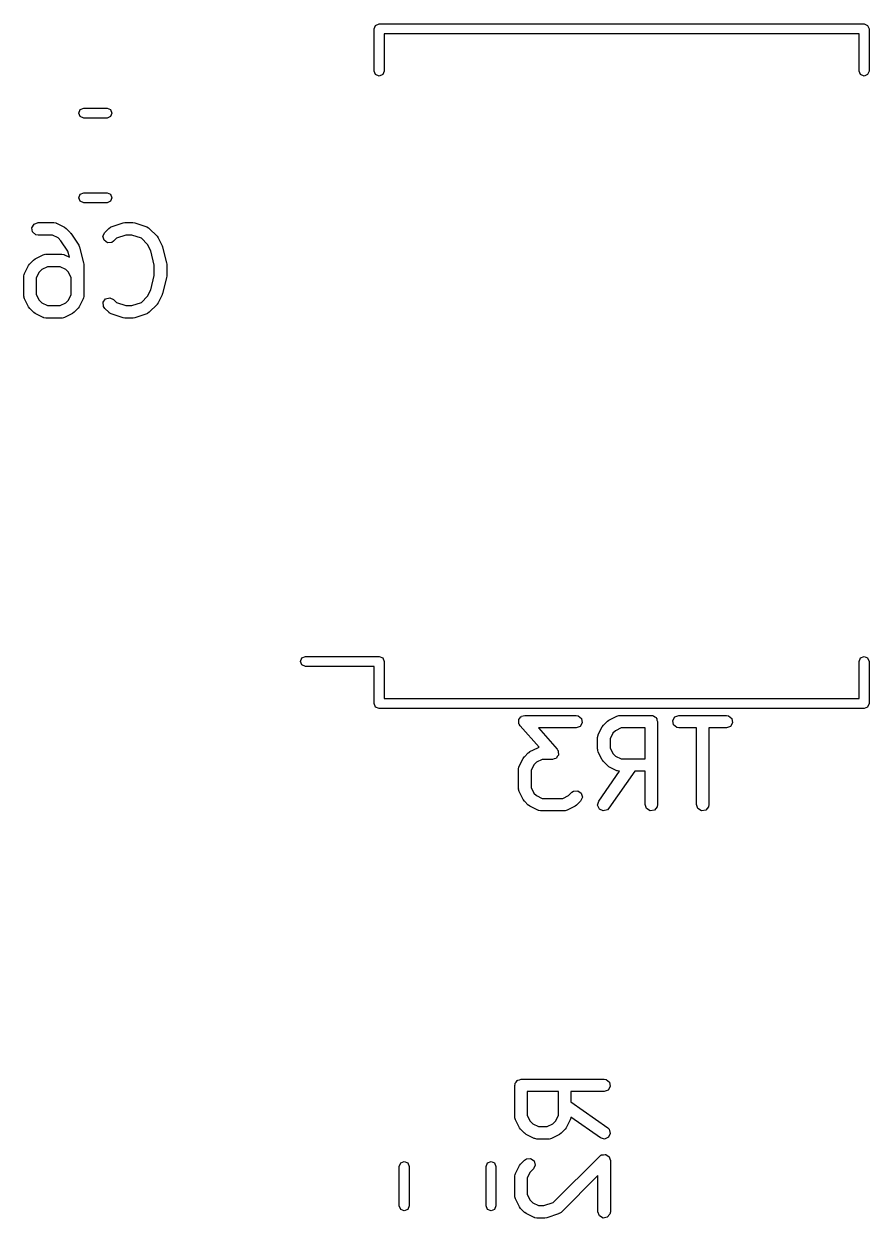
# Model space of a CAD drawing. Extents: x 4.56 to 9.29, y -6.2 to -0.8.
# Drawn here: x 5.709 to 6.11, y -3.513 to -2.946 of the extents above; entities that cross this region are included whole.
import ezdxf

# ---------------------------------------------------------------- set-up
doc = ezdxf.new("R2010")
doc.units = 0
doc.header["$MEASUREMENT"] = 0
doc.layers.add('BLACK', color=7, linetype='CONTINUOUS')

msp = doc.modelspace()

# ---------------------------------------------------------------- linework, layer by layer
at = {"layer": 'BLACK', "linetype": 'CONTINUOUS'}
for p, q in [((5.87516, -2.94866), (5.87585, -2.94699)), ((5.87516, -2.96866), (5.87516, -2.94866)), ((5.87585, -2.94699), (5.87752, -2.9463)), ((5.87752, -2.9463), (6.10752, -2.9463)), ((6.10752, -2.9463), (6.10919, -2.94699)), ((6.10919, -2.94699), (6.10988, -2.94866)), ((6.10988, -2.94866), (6.10988, -2.96866)), ((6.10516, -2.95102), (5.87988, -2.95102)), ((5.87988, -2.95102), (5.87988, -2.96866)), ((6.10516, -2.96866), (6.10516, -2.95102)), ((5.87585, -2.97033), (5.87516, -2.96866)), ((5.87752, -2.97102), (5.87585, -2.97033)), ((5.87919, -2.97033), (5.87752, -2.97102)), ((5.87988, -2.96866), (5.87919, -2.97033)), ((6.10585, -2.97033), (6.10516, -2.96866)), ((6.10752, -2.97102), (6.10585, -2.97033)), ((6.10919, -2.97033), (6.10752, -2.97102)), ((6.10988, -2.96866), (6.10919, -2.97033)), ((5.73502, -2.98858), (5.73571, -2.98691)), ((5.73571, -2.99025), (5.73502, -2.98858)), ((5.73571, -2.98691), (5.73738, -2.98622)), ((5.73738, -2.99094), (5.73571, -2.99025)), ((5.73738, -2.98622), (5.74845, -2.98622)), ((5.74845, -2.98622), (5.75012, -2.98691)), ((5.75012, -2.99025), (5.74845, -2.99094)), ((5.75012, -2.98691), (5.75081, -2.98858)), ((5.75081, -2.98858), (5.75012, -2.99025)), ((5.74845, -2.99094), (5.73738, -2.99094)), ((5.73502, -3.02874), (5.73571, -3.02707)), ((5.73571, -3.03041), (5.73502, -3.02874)), ((5.73571, -3.02707), (5.73738, -3.02638)), ((5.73738, -3.02638), (5.74845, -3.02638)), ((5.74845, -3.02638), (5.75012, -3.02707)), ((5.75012, -3.02707), (5.75081, -3.02874)), ((5.75081, -3.02874), (5.75012, -3.03041)), ((5.73738, -3.0311), (5.73571, -3.03041)), ((5.74845, -3.0311), (5.73738, -3.0311)), ((5.75012, -3.03041), (5.74845, -3.0311)), ((5.71282, -3.04298), (5.71383, -3.04123)), ((5.71383, -3.04123), (5.71573, -3.04054)), ((5.71573, -3.04054), (5.72323, -3.04054)), ((5.72323, -3.04054), (5.72424, -3.04072)), ((5.72424, -3.04072), (5.72437, -3.04084)), ((5.72437, -3.04084), (5.72455, -3.04086)), ((5.72455, -3.04086), (5.7283, -3.04273)), ((5.75042, -3.04257), (5.75604, -3.0407)), ((5.75604, -3.0407), (5.75691, -3.04057)), ((5.75691, -3.04057), (5.75697, -3.04054)), ((5.75697, -3.04054), (5.76072, -3.04054)), ((5.76072, -3.04054), (5.76159, -3.0407)), ((5.76159, -3.0407), (5.76166, -3.0407)), ((5.76166, -3.0407), (5.76728, -3.04257)), ((5.71317, -3.04497), (5.71282, -3.04298)), ((5.71472, -3.04627), (5.71317, -3.04497)), ((5.71573, -3.04645), (5.71472, -3.04627)), ((5.72253, -3.04645), (5.71573, -3.04645)), ((5.72523, -3.0478), (5.72253, -3.04645)), ((5.7283, -3.04273), (5.72901, -3.04326)), ((5.72901, -3.04326), (5.72907, -3.04328)), ((5.72907, -3.04328), (5.73094, -3.04516)), ((5.73094, -3.04516), (5.7312, -3.04553)), ((5.7312, -3.04553), (5.73131, -3.04561)), ((5.73131, -3.04561), (5.73506, -3.05123)), ((5.74653, -3.04699), (5.74739, -3.04516)), ((5.74706, -3.04894), (5.74653, -3.04699)), ((5.74739, -3.04516), (5.74926, -3.04328)), ((5.74926, -3.04328), (5.7501, -3.0427)), ((5.7501, -3.0427), (5.75028, -3.04268)), ((5.75028, -3.04268), (5.75042, -3.04257)), ((5.75745, -3.04645), (5.75294, -3.04795)), ((5.76024, -3.04645), (5.75745, -3.04645)), ((5.76475, -3.04795), (5.76024, -3.04645)), ((5.76728, -3.04257), (5.76818, -3.04306)), ((5.76818, -3.04306), (5.76828, -3.04321)), ((5.76828, -3.04321), (5.76844, -3.04328)), ((5.76844, -3.04328), (5.77219, -3.04703)), ((5.72656, -3.04913), (5.72523, -3.0478)), ((5.72986, -3.05408), (5.72656, -3.04913)), ((5.73506, -3.05123), (5.73546, -3.05214)), ((5.73546, -3.05214), (5.73547, -3.05215)), ((5.73547, -3.05215), (5.73734, -3.05965)), ((5.74871, -3.0501), (5.74706, -3.04894)), ((5.75072, -3.04992), (5.74871, -3.0501)), ((5.75156, -3.04933), (5.75072, -3.04992)), ((5.75294, -3.04795), (5.75156, -3.04933)), ((5.76767, -3.05087), (5.76475, -3.04795)), ((5.76919, -3.0539), (5.76767, -3.05087)), ((5.77219, -3.04703), (5.77269, -3.04776)), ((5.77269, -3.04776), (5.77274, -3.0478)), ((5.77274, -3.0478), (5.77461, -3.05155)), ((5.77461, -3.05155), (5.77476, -3.05204)), ((5.77476, -3.05204), (5.77484, -3.05215)), ((5.77484, -3.05215), (5.77671, -3.05965)), ((5.71177, -3.06016), (5.71364, -3.05828)), ((5.71364, -3.05828), (5.71436, -3.05778)), ((5.71436, -3.05778), (5.71441, -3.05773)), ((5.71441, -3.05773), (5.71816, -3.05585)), ((5.71816, -3.05585), (5.71914, -3.05556)), ((5.71914, -3.05556), (5.71931, -3.0556)), ((5.71931, -3.0556), (5.71948, -3.05554)), ((5.71948, -3.05554), (5.72698, -3.05554)), ((5.72698, -3.05554), (5.72799, -3.05572)), ((5.72799, -3.05572), (5.72812, -3.05583)), ((5.72812, -3.05583), (5.7283, -3.05585)), ((5.7283, -3.05585), (5.73059, -3.057)), ((5.73059, -3.057), (5.72986, -3.05408)), ((5.77089, -3.06073), (5.76919, -3.0539)), ((5.70934, -3.06467), (5.71121, -3.06092)), ((5.71121, -3.06092), (5.71174, -3.06021)), ((5.71174, -3.06021), (5.71177, -3.06016)), ((5.71628, -3.06399), (5.71493, -3.06669)), ((5.71748, -3.0628), (5.71628, -3.06399)), ((5.72018, -3.06145), (5.71748, -3.0628)), ((5.72628, -3.06145), (5.72018, -3.06145)), ((5.72898, -3.0628), (5.72628, -3.06145)), ((5.73018, -3.06399), (5.72898, -3.0628)), ((5.73152, -3.06669), (5.73018, -3.06399)), ((5.73734, -3.05965), (5.73738, -3.06024)), ((5.73738, -3.06024), (5.73743, -3.06037)), ((5.73743, -3.06037), (5.73743, -3.07537)), ((5.77089, -3.06563), (5.77089, -3.06073)), ((5.77671, -3.05965), (5.77675, -3.06024)), ((5.77675, -3.06024), (5.7768, -3.06037)), ((5.7768, -3.06037), (5.7768, -3.06599)), ((5.70903, -3.06599), (5.70921, -3.06498)), ((5.70903, -3.07537), (5.70903, -3.06599)), ((5.70921, -3.06498), (5.70932, -3.06485)), ((5.70932, -3.06485), (5.70934, -3.06467)), ((5.71493, -3.06669), (5.71493, -3.07467)), ((5.73152, -3.07467), (5.73152, -3.06669)), ((5.76919, -3.07246), (5.77089, -3.06563)), ((5.77671, -3.06671), (5.77484, -3.07421)), ((5.7768, -3.06599), (5.7767, -3.06657)), ((5.7767, -3.06657), (5.77671, -3.06671)), ((5.71493, -3.07467), (5.71628, -3.07737)), ((5.73018, -3.07737), (5.73152, -3.07467)), ((5.76767, -3.07549), (5.76919, -3.07246)), ((5.77461, -3.07481), (5.77274, -3.07856)), ((5.77463, -3.07467), (5.77461, -3.07481)), ((5.77484, -3.07421), (5.77463, -3.07467)), ((5.70909, -3.07553), (5.70903, -3.07537)), ((5.70905, -3.07571), (5.70909, -3.07553)), ((5.70934, -3.07669), (5.70905, -3.07571)), ((5.71121, -3.08044), (5.70934, -3.07669)), ((5.71126, -3.08048), (5.71121, -3.08044)), ((5.71177, -3.08121), (5.71126, -3.08048)), ((5.71628, -3.07737), (5.71748, -3.07857)), ((5.71748, -3.07857), (5.72018, -3.07991)), ((5.72018, -3.07991), (5.72628, -3.07991)), ((5.72628, -3.07991), (5.72898, -3.07857)), ((5.72898, -3.07857), (5.73018, -3.07737)), ((5.73524, -3.08044), (5.73472, -3.08115)), ((5.73712, -3.07669), (5.73524, -3.08044)), ((5.73714, -3.07651), (5.73712, -3.07669)), ((5.73725, -3.07638), (5.73714, -3.07651)), ((5.73743, -3.07537), (5.73725, -3.07638)), ((5.74662, -3.07835), (5.74778, -3.0767)), ((5.7468, -3.08037), (5.74662, -3.07835)), ((5.74739, -3.08121), (5.7468, -3.08037)), ((5.74778, -3.0767), (5.74973, -3.07618)), ((5.74973, -3.07618), (5.75156, -3.07703)), ((5.75156, -3.07703), (5.75294, -3.07841)), ((5.75294, -3.07841), (5.75745, -3.07991)), ((5.75745, -3.07991), (5.76024, -3.07991)), ((5.76024, -3.07991), (5.76475, -3.07841)), ((5.76475, -3.07841), (5.76767, -3.07549)), ((5.77219, -3.07933), (5.76844, -3.08308)), ((5.77221, -3.07927), (5.77219, -3.07933)), ((5.77274, -3.07856), (5.77221, -3.07927)), ((5.71364, -3.08308), (5.71177, -3.08121)), ((5.7137, -3.08311), (5.71364, -3.08308)), ((5.71441, -3.08363), (5.7137, -3.08311)), ((5.71816, -3.08551), (5.71441, -3.08363)), ((5.71833, -3.08553), (5.71816, -3.08551)), ((5.71847, -3.08564), (5.71833, -3.08553)), ((5.71948, -3.08582), (5.71847, -3.08564)), ((5.72698, -3.08582), (5.71948, -3.08582)), ((5.72714, -3.08576), (5.72698, -3.08582)), ((5.72732, -3.0858), (5.72714, -3.08576)), ((5.7283, -3.08551), (5.72732, -3.0858)), ((5.73205, -3.08363), (5.7283, -3.08551)), ((5.73209, -3.08359), (5.73205, -3.08363)), ((5.73282, -3.08308), (5.73209, -3.08359)), ((5.73469, -3.08121), (5.73282, -3.08308)), ((5.73472, -3.08115), (5.73469, -3.08121)), ((5.74926, -3.08308), (5.74739, -3.08121)), ((5.74942, -3.08315), (5.74926, -3.08308)), ((5.74951, -3.08331), (5.74942, -3.08315)), ((5.75042, -3.08379), (5.74951, -3.08331)), ((5.75604, -3.08567), (5.75042, -3.08379)), ((5.7561, -3.08567), (5.75604, -3.08567)), ((5.75697, -3.08582), (5.7561, -3.08567)), ((5.76072, -3.08582), (5.75697, -3.08582)), ((5.76078, -3.0858), (5.76072, -3.08582)), ((5.76166, -3.08567), (5.76078, -3.0858)), ((5.76728, -3.08379), (5.76166, -3.08567)), ((5.76742, -3.08368), (5.76728, -3.08379)), ((5.7676, -3.08367), (5.76742, -3.08368)), ((5.76844, -3.08308), (5.7676, -3.08367)), ((5.84016, -3.24866), (5.84085, -3.24699)), ((5.84085, -3.25033), (5.84016, -3.24866)), ((5.84085, -3.24699), (5.84252, -3.2463)), ((5.84252, -3.25102), (5.84085, -3.25033)), ((5.84252, -3.2463), (5.87752, -3.2463)), ((5.87752, -3.2463), (5.87919, -3.24699)), ((5.87919, -3.24699), (5.87988, -3.24866)), ((5.87988, -3.24866), (5.87988, -3.2663)), ((6.10516, -3.24866), (6.10585, -3.24699)), ((6.10516, -3.2663), (6.10516, -3.24866)), ((6.10585, -3.24699), (6.10752, -3.2463)), ((6.10752, -3.2463), (6.10919, -3.24699)), ((6.10919, -3.24699), (6.10988, -3.24866)), ((6.10988, -3.24866), (6.10988, -3.26866)), ((5.87516, -3.25102), (5.84252, -3.25102)), ((5.87516, -3.26866), (5.87516, -3.25102)), ((5.87988, -3.2663), (6.10516, -3.2663)), ((5.87585, -3.27033), (5.87516, -3.26866)), ((5.87752, -3.27102), (5.87585, -3.27033)), ((6.10752, -3.27102), (5.87752, -3.27102)), ((6.10919, -3.27033), (6.10752, -3.27102)), ((6.10988, -3.26866), (6.10919, -3.27033)), ((5.94368, -3.27668), (5.9438, -3.27648)), ((5.94382, -3.27747), (5.94368, -3.27668)), ((5.94379, -3.27625), (5.94429, -3.27563)), ((5.9438, -3.27648), (5.94379, -3.27625)), ((5.94383, -3.27826), (5.94382, -3.27747)), ((5.94401, -3.27855), (5.94383, -3.27826)), ((5.94403, -3.27867), (5.94401, -3.27855)), ((5.94414, -3.27876), (5.94403, -3.27867)), ((5.94437, -3.27914), (5.94414, -3.27876)), ((5.94429, -3.27563), (5.94469, -3.27494)), ((5.95333, -3.28939), (5.94437, -3.27914)), ((5.94469, -3.27494), (5.94491, -3.27486)), ((5.94491, -3.27486), (5.94506, -3.27467)), ((5.94506, -3.27467), (5.94584, -3.27452)), ((5.94584, -3.27452), (5.94659, -3.27424)), ((5.94659, -3.27424), (5.97096, -3.27424)), ((5.97096, -3.27424), (5.97197, -3.27442)), ((5.97197, -3.27442), (5.97352, -3.27572)), ((5.97387, -3.27771), (5.97286, -3.27946)), ((5.97352, -3.27572), (5.97387, -3.27771)), ((5.98332, -3.27963), (5.98384, -3.27892)), ((5.98384, -3.27892), (5.98387, -3.27886)), ((5.98387, -3.27886), (5.98574, -3.27698)), ((5.98574, -3.27698), (5.98647, -3.27648)), ((5.98647, -3.27648), (5.98651, -3.27643)), ((5.98651, -3.27643), (5.99026, -3.27456)), ((5.99026, -3.27456), (5.99124, -3.27426)), ((5.99124, -3.27426), (5.99142, -3.27431)), ((5.99142, -3.27431), (5.99158, -3.27424)), ((5.99158, -3.27424), (6.00658, -3.27424)), ((6.00658, -3.27424), (6.00696, -3.27431)), ((6.00696, -3.27431), (6.00709, -3.27429)), ((6.00709, -3.27429), (6.00721, -3.27436)), ((6.00721, -3.27436), (6.00759, -3.27442)), ((6.00759, -3.27442), (6.00818, -3.27492)), ((6.00818, -3.27492), (6.00884, -3.2753)), ((6.00884, -3.2753), (6.00893, -3.27555)), ((6.00893, -3.27555), (6.00914, -3.27572)), ((6.00914, -3.27572), (6.00927, -3.27648)), ((6.00927, -3.27648), (6.00953, -3.2772)), ((6.00953, -3.2772), (6.00953, -3.31657)), ((6.0168, -3.27668), (6.01781, -3.27494)), ((6.01715, -3.27867), (6.0168, -3.27668)), ((6.01869, -3.27997), (6.01715, -3.27867)), ((6.01781, -3.27494), (6.0197, -3.27424)), ((6.0197, -3.27424), (6.0422, -3.27424)), ((6.0422, -3.27424), (6.04321, -3.27442)), ((6.04321, -3.27442), (6.04476, -3.27572)), ((6.04511, -3.27771), (6.0441, -3.27946)), ((6.04476, -3.27572), (6.04511, -3.27771)), ((5.97096, -3.28015), (5.9531, -3.28015)), ((5.9531, -3.28015), (5.96193, -3.29025)), ((5.97286, -3.27946), (5.97096, -3.28015)), ((5.98113, -3.2847), (5.98131, -3.28369)), ((5.98113, -3.29032), (5.98113, -3.2847)), ((5.98131, -3.28369), (5.98142, -3.28355)), ((5.98142, -3.28355), (5.98144, -3.28338)), ((5.98144, -3.28338), (5.98332, -3.27963)), ((5.98838, -3.2827), (5.98704, -3.28539)), ((5.98958, -3.2815), (5.98838, -3.2827)), ((5.99228, -3.28015), (5.98958, -3.2815)), ((6.00363, -3.28015), (5.99228, -3.28015)), ((6.00363, -3.29487), (6.00363, -3.28015)), ((6.0197, -3.28015), (6.01869, -3.27997)), ((6.028, -3.28015), (6.0197, -3.28015)), ((6.028, -3.31657), (6.028, -3.28015)), ((6.0422, -3.28015), (6.03391, -3.28015)), ((6.03391, -3.28015), (6.03391, -3.31657)), ((6.0441, -3.27946), (6.0422, -3.28015)), ((5.94902, -3.29143), (5.95277, -3.28955)), ((5.95277, -3.28955), (5.95333, -3.28939)), ((5.96193, -3.29025), (5.96216, -3.29063)), ((5.98119, -3.29049), (5.98113, -3.29032)), ((5.98115, -3.29066), (5.98119, -3.29049)), ((5.98704, -3.28539), (5.98704, -3.28962)), ((5.98704, -3.28962), (5.98838, -3.29232)), ((5.94395, -3.29837), (5.94582, -3.29462)), ((5.94582, -3.29462), (5.94635, -3.29392)), ((5.94635, -3.29392), (5.94637, -3.29386)), ((5.94637, -3.29386), (5.94825, -3.29198)), ((5.94825, -3.29198), (5.94897, -3.29148)), ((5.94897, -3.29148), (5.94902, -3.29143)), ((5.95478, -3.29515), (5.95209, -3.2965)), ((5.95971, -3.29515), (5.95478, -3.29515)), ((5.96046, -3.29488), (5.95971, -3.29515)), ((5.96124, -3.29472), (5.96046, -3.29488)), ((5.96139, -3.29454), (5.96124, -3.29472)), ((5.96161, -3.29446), (5.96139, -3.29454)), ((5.96201, -3.29377), (5.96161, -3.29446)), ((5.96251, -3.29315), (5.96201, -3.29377)), ((5.96216, -3.29063), (5.96227, -3.29072)), ((5.96227, -3.29072), (5.96229, -3.29084)), ((5.96229, -3.29084), (5.96246, -3.29113)), ((5.96246, -3.29113), (5.96248, -3.29192)), ((5.96248, -3.29192), (5.96262, -3.29271)), ((5.96262, -3.29271), (5.9625, -3.29291)), ((5.9625, -3.29291), (5.96251, -3.29315)), ((5.98144, -3.29164), (5.98115, -3.29066)), ((5.98332, -3.29539), (5.98144, -3.29164)), ((5.98336, -3.29544), (5.98332, -3.29539)), ((5.98387, -3.29616), (5.98336, -3.29544)), ((5.98574, -3.29803), (5.98387, -3.29616)), ((5.98838, -3.29232), (5.98958, -3.29352)), ((5.98958, -3.29352), (5.99228, -3.29487)), ((5.99228, -3.29487), (6.00363, -3.29487)), ((5.94364, -3.29969), (5.94381, -3.29868)), ((5.94364, -3.30907), (5.94364, -3.29969)), ((5.94381, -3.29868), (5.94393, -3.29855)), ((5.94393, -3.29855), (5.94395, -3.29837)), ((5.95089, -3.29769), (5.94954, -3.30039)), ((5.94954, -3.30039), (5.94954, -3.30837)), ((5.95209, -3.2965), (5.95089, -3.29769)), ((5.98166, -3.31487), (5.99154, -3.30077)), ((5.9858, -3.29806), (5.98574, -3.29803)), ((5.98651, -3.29859), (5.9858, -3.29806)), ((5.99874, -3.30077), (5.9865, -3.31826)), ((5.99026, -3.30046), (5.98651, -3.29859)), ((5.99044, -3.30048), (5.99026, -3.30046)), ((5.99057, -3.30059), (5.99044, -3.30048)), ((5.99154, -3.30077), (5.99057, -3.30059)), ((6.00363, -3.30077), (5.99874, -3.30077)), ((6.00363, -3.31657), (6.00363, -3.30077)), ((5.9437, -3.30923), (5.94364, -3.30907)), ((5.94365, -3.30941), (5.9437, -3.30923)), ((5.94395, -3.31039), (5.94365, -3.30941)), ((5.94582, -3.31414), (5.94395, -3.31039)), ((5.94954, -3.30837), (5.95089, -3.31107)), ((5.95089, -3.31107), (5.95209, -3.31227)), ((5.95209, -3.31227), (5.95478, -3.31361)), ((5.96464, -3.31361), (5.96734, -3.31227)), ((5.96734, -3.31227), (5.96887, -3.31073)), ((5.96887, -3.31073), (5.96971, -3.31014)), ((5.96971, -3.31014), (5.97172, -3.30997)), ((5.97172, -3.30997), (5.97338, -3.31112)), ((5.9739, -3.31308), (5.97305, -3.31491)), ((5.97338, -3.31112), (5.9739, -3.31308)), ((5.94587, -3.31418), (5.94582, -3.31414)), ((5.94637, -3.31491), (5.94587, -3.31418)), ((5.94825, -3.31678), (5.94637, -3.31491)), ((5.94831, -3.31681), (5.94825, -3.31678)), ((5.94902, -3.31733), (5.94831, -3.31681)), ((5.95277, -3.31921), (5.94902, -3.31733)), ((5.95478, -3.31361), (5.96464, -3.31361)), ((5.97041, -3.31733), (5.96666, -3.31921)), ((5.97045, -3.31729), (5.97041, -3.31733)), ((5.97117, -3.31678), (5.97045, -3.31729)), ((5.97305, -3.31491), (5.97117, -3.31678)), ((5.98114, -3.31683), (5.98166, -3.31487)), ((5.982, -3.31866), (5.98114, -3.31683)), ((5.98383, -3.31951), (5.982, -3.31866)), ((5.9865, -3.31826), (5.98578, -3.31899)), ((6.00432, -3.31847), (6.00363, -3.31657)), ((6.00607, -3.31948), (6.00432, -3.31847)), ((6.00936, -3.31758), (6.00806, -3.31912)), ((6.00953, -3.31657), (6.00936, -3.31758)), ((6.02869, -3.31847), (6.028, -3.31657)), ((6.03044, -3.31948), (6.02869, -3.31847)), ((6.03373, -3.31758), (6.03243, -3.31912)), ((6.03391, -3.31657), (6.03373, -3.31758)), ((5.95294, -3.31923), (5.95277, -3.31921)), ((5.95308, -3.31934), (5.95294, -3.31923)), ((5.95409, -3.31952), (5.95308, -3.31934)), ((5.96534, -3.31952), (5.95409, -3.31952)), ((5.9655, -3.31946), (5.96534, -3.31952)), ((5.96567, -3.3195), (5.9655, -3.31946)), ((5.96666, -3.31921), (5.96567, -3.3195)), ((5.98578, -3.31899), (5.98383, -3.31951)), ((6.00806, -3.31912), (6.00607, -3.31948)), ((6.03243, -3.31912), (6.03044, -3.31948)), ((5.94193, -3.4492), (5.94199, -3.44909)), ((5.94199, -3.44909), (5.94206, -3.4487)), ((5.94206, -3.4487), (5.94255, -3.44812)), ((5.94255, -3.44812), (5.94294, -3.44745)), ((5.94294, -3.44745), (5.94319, -3.44736)), ((5.94319, -3.44736), (5.94336, -3.44716)), ((5.94336, -3.44716), (5.94411, -3.44702)), ((5.94411, -3.44702), (5.94484, -3.44676)), ((5.94484, -3.44676), (5.98421, -3.44676)), ((5.98421, -3.44676), (5.98522, -3.44694)), ((5.98522, -3.44694), (5.98676, -3.44824)), ((5.98676, -3.44824), (5.98711, -3.45023)), ((5.94188, -3.44971), (5.94195, -3.44933)), ((5.94188, -3.46471), (5.94188, -3.44971)), ((5.94195, -3.44933), (5.94193, -3.4492)), ((5.96251, -3.45267), (5.94779, -3.45267)), ((5.94779, -3.45267), (5.94779, -3.46401)), ((5.96251, -3.46401), (5.96251, -3.45267)), ((5.98421, -3.45267), (5.96841, -3.45267)), ((5.96841, -3.45267), (5.96841, -3.45755)), ((5.9861, -3.45198), (5.98421, -3.45267)), ((5.98711, -3.45023), (5.9861, -3.45198)), ((5.96841, -3.45755), (5.9859, -3.46979)), ((5.94194, -3.46488), (5.94188, -3.46471)), ((5.9419, -3.46505), (5.94194, -3.46488)), ((5.94219, -3.46603), (5.9419, -3.46505)), ((5.94407, -3.46978), (5.94219, -3.46603)), ((5.94779, -3.46401), (5.94914, -3.46671)), ((5.96116, -3.46671), (5.96251, -3.46401)), ((5.9681, -3.46603), (5.96622, -3.46978)), ((5.96812, -3.46586), (5.9681, -3.46603)), ((5.96823, -3.46572), (5.96812, -3.46586)), ((5.9684, -3.46475), (5.96823, -3.46572)), ((5.98251, -3.47463), (5.9684, -3.46475)), ((5.94412, -3.46983), (5.94407, -3.46978)), ((5.94462, -3.47055), (5.94412, -3.46983)), ((5.9465, -3.47242), (5.94462, -3.47055)), ((5.94914, -3.46671), (5.95033, -3.46791)), ((5.95033, -3.46791), (5.95303, -3.46926)), ((5.95303, -3.46926), (5.95726, -3.46926)), ((5.95726, -3.46926), (5.95996, -3.46791)), ((5.95996, -3.46791), (5.96116, -3.46671)), ((5.96567, -3.47055), (5.9638, -3.47242)), ((5.9657, -3.47049), (5.96567, -3.47055)), ((5.96622, -3.46978), (5.9657, -3.47049)), ((5.9859, -3.46979), (5.98662, -3.47052)), ((5.98662, -3.47052), (5.98715, -3.47247)), ((5.94656, -3.47245), (5.9465, -3.47242)), ((5.94726, -3.47298), (5.94656, -3.47245)), ((5.95101, -3.47485), (5.94726, -3.47298)), ((5.95119, -3.47487), (5.95101, -3.47485)), ((5.95132, -3.47498), (5.95119, -3.47487)), ((5.95233, -3.47516), (5.95132, -3.47498)), ((5.95796, -3.47516), (5.95233, -3.47516)), ((5.95812, -3.4751), (5.95796, -3.47516)), ((5.9583, -3.47514), (5.95812, -3.4751)), ((5.95928, -3.47485), (5.9583, -3.47514)), ((5.96303, -3.47298), (5.95928, -3.47485)), ((5.96307, -3.47293), (5.96303, -3.47298)), ((5.9638, -3.47242), (5.96307, -3.47293)), ((5.98446, -3.47515), (5.98251, -3.47463)), ((5.98629, -3.4743), (5.98446, -3.47515)), ((5.98715, -3.47247), (5.98629, -3.4743)), ((5.98212, -3.48325), (5.98265, -3.48288)), ((5.98265, -3.48288), (5.98273, -3.48278)), ((5.98273, -3.48278), (5.98281, -3.48276)), ((5.98281, -3.48276), (5.98296, -3.48266)), ((5.98296, -3.48266), (5.98384, -3.48258)), ((5.98384, -3.48258), (5.98472, -3.48243)), ((5.98472, -3.48243), (5.98484, -3.48249)), ((5.98484, -3.48249), (5.98497, -3.48248)), ((5.98497, -3.48248), (5.9857, -3.48299)), ((5.9857, -3.48299), (5.98647, -3.48344)), ((5.88707, -3.48818), (5.88776, -3.48651)), ((5.88707, -3.50686), (5.88707, -3.48818)), ((5.88776, -3.48651), (5.88943, -3.48582)), ((5.88943, -3.48582), (5.8911, -3.48651)), ((5.8911, -3.48651), (5.89179, -3.48818)), ((5.89179, -3.48818), (5.89179, -3.50686)), ((5.92821, -3.48818), (5.9289, -3.48651)), ((5.92821, -3.50686), (5.92821, -3.48818)), ((5.9289, -3.48651), (5.93057, -3.48582)), ((5.93057, -3.48582), (5.93224, -3.48651)), ((5.93224, -3.48651), (5.93293, -3.48818)), ((5.93293, -3.48818), (5.93293, -3.50686)), ((5.94219, -3.49151), (5.94407, -3.48776)), ((5.94407, -3.48776), (5.9446, -3.48705)), ((5.9446, -3.48705), (5.94462, -3.487)), ((5.94462, -3.487), (5.9465, -3.48512)), ((5.9465, -3.48512), (5.94734, -3.48453)), ((5.94734, -3.48453), (5.94935, -3.48436)), ((5.94935, -3.48436), (5.951, -3.48551)), ((5.95153, -3.48747), (5.95067, -3.4893)), ((5.951, -3.48551), (5.95153, -3.48747)), ((5.96011, -3.50525), (5.98212, -3.48325)), ((5.98647, -3.48344), (5.98651, -3.48356)), ((5.98651, -3.48356), (5.98662, -3.48364)), ((5.98662, -3.48364), (5.98685, -3.4845)), ((5.98685, -3.4845), (5.98716, -3.48533)), ((5.98716, -3.48533), (5.98716, -3.50971)), ((5.94188, -3.49283), (5.94206, -3.49182)), ((5.94188, -3.50221), (5.94188, -3.49283)), ((5.94206, -3.49182), (5.94217, -3.49169)), ((5.94217, -3.49169), (5.94219, -3.49151)), ((5.94914, -3.49083), (5.94779, -3.49353)), ((5.94779, -3.49353), (5.94779, -3.50151)), ((5.95067, -3.4893), (5.94914, -3.49083)), ((5.98125, -3.49246), (5.9638, -3.50992)), ((5.98125, -3.50971), (5.98125, -3.49246)), ((5.94194, -3.50237), (5.94188, -3.50221)), ((5.9419, -3.50254), (5.94194, -3.50237)), ((5.94219, -3.50353), (5.9419, -3.50254)), ((5.94407, -3.50728), (5.94219, -3.50353)), ((5.94779, -3.50151), (5.94914, -3.50421)), ((5.94914, -3.50421), (5.95033, -3.5054)), ((5.95033, -3.5054), (5.95303, -3.50675)), ((5.9556, -3.50675), (5.96011, -3.50525)), ((5.88776, -3.50853), (5.88707, -3.50686)), ((5.88943, -3.50922), (5.88776, -3.50853)), ((5.8911, -3.50853), (5.88943, -3.50922)), ((5.89179, -3.50686), (5.8911, -3.50853)), ((5.9289, -3.50853), (5.92821, -3.50686)), ((5.93057, -3.50922), (5.9289, -3.50853)), ((5.93224, -3.50853), (5.93057, -3.50922)), ((5.93293, -3.50686), (5.93224, -3.50853)), ((5.94412, -3.50732), (5.94407, -3.50728)), ((5.94462, -3.50804), (5.94412, -3.50732)), ((5.9465, -3.50992), (5.94462, -3.50804)), ((5.94656, -3.50995), (5.9465, -3.50992)), ((5.94726, -3.51047), (5.94656, -3.50995)), ((5.95101, -3.51235), (5.94726, -3.51047)), ((5.95303, -3.50675), (5.9556, -3.50675)), ((5.96264, -3.51063), (5.95702, -3.51251)), ((5.96278, -3.51052), (5.96264, -3.51063)), ((5.96296, -3.51051), (5.96278, -3.51052)), ((5.9638, -3.50992), (5.96296, -3.51051)), ((5.98194, -3.5116), (5.98125, -3.50971)), ((5.98698, -3.51072), (5.98568, -3.51226)), ((5.98716, -3.50971), (5.98698, -3.51072)), ((5.95119, -3.51237), (5.95101, -3.51235)), ((5.95132, -3.51248), (5.95119, -3.51237)), ((5.95233, -3.51266), (5.95132, -3.51248)), ((5.95608, -3.51266), (5.95233, -3.51266)), ((5.95614, -3.51264), (5.95608, -3.51266)), ((5.95702, -3.51251), (5.95614, -3.51264)), ((5.98369, -3.51261), (5.98194, -3.5116)), ((5.98568, -3.51226), (5.98369, -3.51261))]:
    msp.add_line(p, q, dxfattribs=at)

doc.saveas('drawing.dxf')
